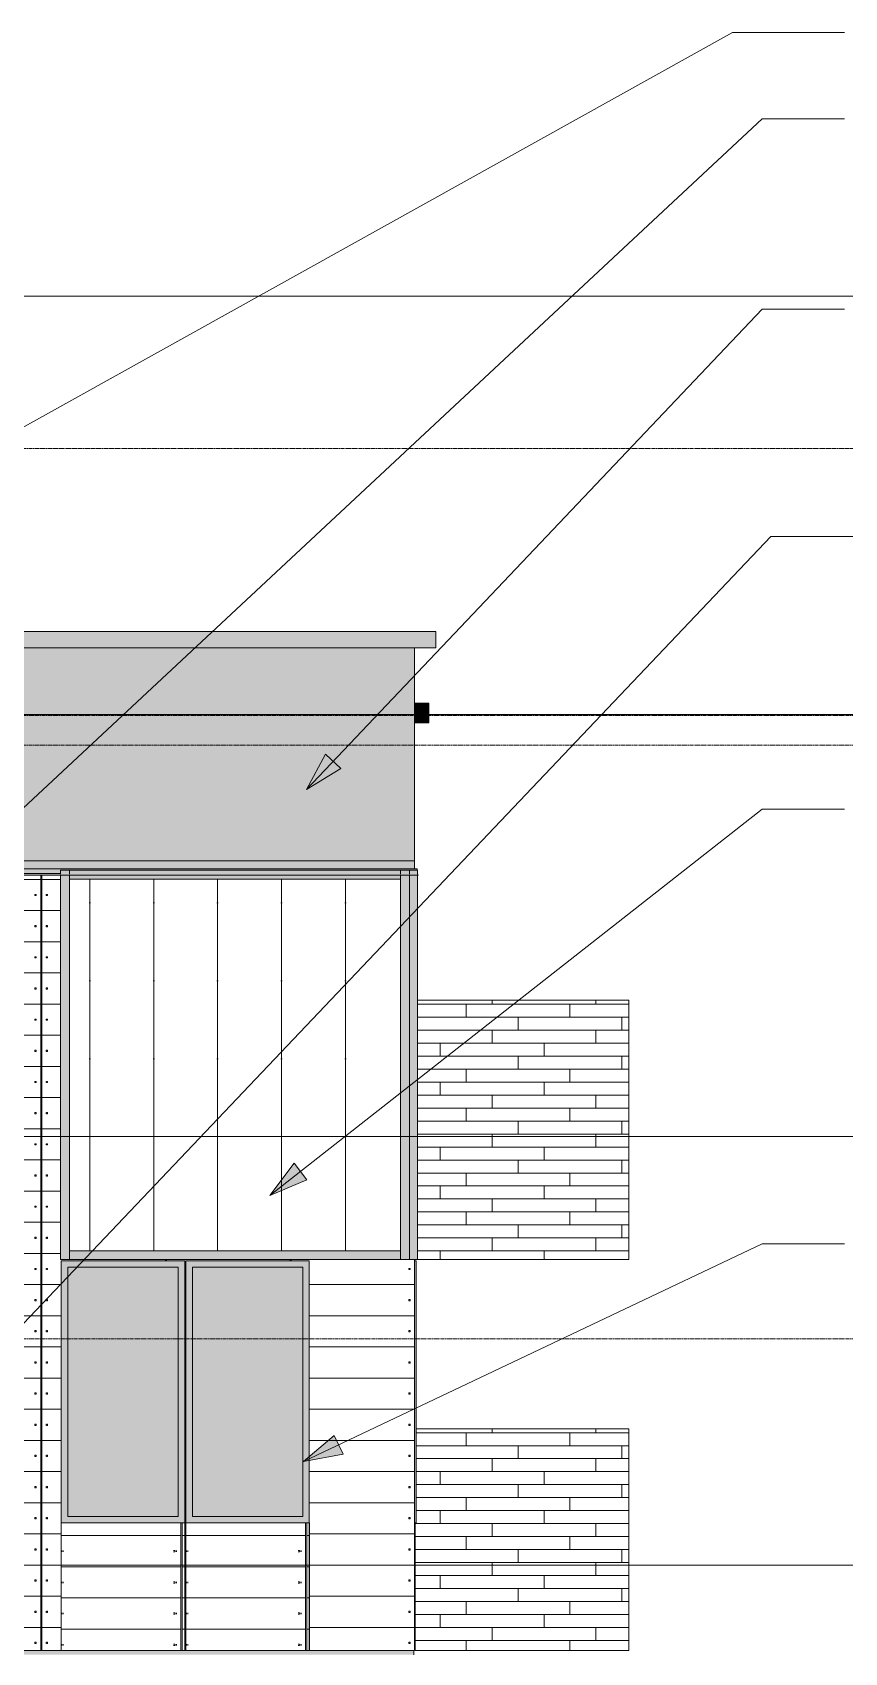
# Model space of a CAD drawing. Header units: inches. Extents: x 1750 to 7619, y -360 to 620.
# Drawn here: x 7106.3 to 7356.5, y 109.1 to 608.2 of the extents above; entities that cross this region are included whole.
import ezdxf

# ---------------------------------------------------------------- set-up
doc = ezdxf.new("R2010")
doc.units = ezdxf.units.IN
doc.header["$MEASUREMENT"] = 0
doc.linetypes.add('Aligning Line 1_8_', pattern=[0.25, 0.125, -0.125])
doc.linetypes.add('Grid Line 1_2_', pattern=[0.875, 0.5, -0.125, 0.125, -0.125])
for name, color, linetype, lineweight in [('0-4', 10, 'Continuous', 5), ('A-CLNG', 13, 'Continuous', 13), ('A-CLNG-1', 13, 'Continuous', 5), ('A-FLOR-LEVL-1', 51, 'Grid Line 1_2_', 9), ('A-GENM', 5, 'Continuous', 9), ('A-GLAZ', 151, 'Continuous', 13), ('A-GLAZ-1', 251, 'Continuous', 9), ('A-GLAZ-CWMG', 51, 'Continuous', 9), ('A-WALL', 113, 'Continuous', 13), ('A-WALL-PATT-1', 251, 'Continuous', 9), ('G-ANNO-SYMB', 111, 'Aligning Line 1_8_', 9), ('G-ANNO-SYMB-1', 191, 'Aligning Line 1_8_', 9), ('G-ANNO-SYMB-2', 147, 'Aligning Line 1_8_', 9), ('G-ANNO-TEXT', 231, 'Continuous', 9)]:
    doc.layers.add(name, color=color, linetype=linetype, lineweight=lineweight)

# ---------------------------------------------------------------- blocks, each defined once
blk = doc.blocks.new('CTR - 2nd Phase_rvt-2-BUILDING ELEVATION - NORTH')
at = {"layer": 'A-FLOR-LEVL-1'}
for p, q in [((-12558.48, 398), (-9609.49, 398)), ((-12558.48, 268), (-9609.49, 268)), ((-12558.48, 136), (-9609.49, 136))]:
    blk.add_line(p, q, dxfattribs=at)
at = {"layer": 'G-ANNO-SYMB-1'}
for p, q in [((-12461.79, 526.95), (-9706.16, 526.95)), ((-12461.79, 388.59), (-9706.16, 388.59))]:
    blk.add_line(p, q, dxfattribs=at)
blk = doc.blocks.new('CTR - 1st Phase - Common Walls_rvt-2-BUILDING ELEVATION - NORTH')
at = {"layer": 'A-FLOR-LEVL-1'}
for p, q in [((-12558.48, 398), (-9609.49, 398)), ((-12558.48, 268), (-9609.49, 268)), ((-12558.48, 136), (-9609.49, 136))]:
    blk.add_line(p, q, dxfattribs=at)
at = {"layer": 'G-ANNO-SYMB-2'}
for p, q in [((-12461.73, 526.95), (-9706.24, 526.95)), ((-12428.12, 526.95), (-9706.24, 526.95)), ((-12363.34, 526.95), (-9706.24, 526.95)), ((-12461.79, 480), (-9706.16, 480))]:
    blk.add_line(p, q, dxfattribs=at)
blk = doc.blocks.new('CTR - 1st Phase -Stairs _ Elevators_rvt-2-BUILDING ELEVATION - NORTH')
at = {"layer": 'A-FLOR-LEVL-1'}
for p, q in [((-12558.48, 398), (-9609.49, 398)), ((-12558.48, 268), (-9609.49, 268)), ((-12558.48, 136), (-9609.49, 136))]:
    blk.add_line(p, q, dxfattribs=at)
at = {"layer": 'G-ANNO-SYMB-2'}
blk.add_line((-12461.73, 526.95), (-9706.24, 526.95), dxfattribs=at)
blk = doc.blocks.new('Basic Wall _ EXT - FIBER CEMENT - LARGE - ___-2162461-BUILDING ELEVATION - NORTH')
at = {"layer": 'A-WALL'}
for points in [[(-9980.19, 350.53), (-9980.16, 350.53), (-9980.19, 353), (-10348, 353), (-10348, 350.53), (-9980.65, 350.53)], [(-10317.41, 350.46), (-9979.41, 350.46), (-9980.65, 350.53), (-10348, 350.5), (-10347.99, 350.46), (-10319.41, 350.46)], [(-10136.73, 349.02), (-10089.2, 349.02), (-10089.2, 350.12), (-9979.41, 350.12), (-9979.41, 350.46), (-10348, 350.46), (-10348, 349.02), (-10158.26, 349.02)], [(-9980.24, 348.68), (-9979.13, 348.68), (-9979.25, 348.83), (-10089.2, 348.83), (-10089.2, 349.02), (-10348, 349.02), (-10348, 348.68), (-9980.65, 348.68)], [(-10317.84, 348.55), (-9979.11, 348.59), (-9979.13, 348.68), (-10348, 348.64), (-10348, 348.55), (-10319.41, 348.55)]]:
    blk.add_hatch(color=256, dxfattribs=at).paths.add_polyline_path(points, flags=0)
for p, q in [((-10348, 353), (-9980.16, 353)), ((-10348, 350.53), (-9980.16, 350.53)), ((-10348, 350.46), (-9979.41, 350.46)), ((-9980.16, 353), (-9980.16, 350.53)), ((-9980.16, 350.53), (-9979.41, 350.46)), ((-9979.41, 350.46), (-9979.41, 350.12)), ((-10348, 349.02), (-10089.2, 349.02)), ((-10348, 348.51), (-9979.22, 348.51)), ((-9979.25, 348.83), (-9979.13, 348.68)), ((-9979.14, 348.55), (-9979.16, 348.53))]:
    blk.add_line(p, q, dxfattribs=at)
at = {"layer": 'A-WALL', "flags": 128}
for points in [[(-9979.16, 348.53), (-9979.18, 348.52), (-9979.21, 348.51), (-9979.23, 348.51)], [(-9979.13, 348.68), (-9979.11, 348.66), (-9979.11, 348.64), (-9979.11, 348.61), (-9979.11, 348.59), (-9979.12, 348.57), (-9979.14, 348.55)]]:
    blk.add_lwpolyline(points, dxfattribs=at)
blk = doc.blocks.new('Basic Wall _ EXT - FIBER CEMENT - SMALL - ___-2145935-BUILDING ELEVATION - NORTH')
at = {"layer": 'A-WALL'}
blk.add_hatch(color=256, dxfattribs=at).paths.add_polyline_path([(-12111.96, 418.54), (-9973.63, 418.54), (-9973.63, 423.66), (-12125.15, 423.66), (-12125.15, 418.54), (-12117.34, 418.54)], flags=0)
for p, q in [((-12125.15, 423.66), (-9973.63, 423.66)), ((-9973.63, 423.66), (-9973.63, 418.54)), ((-12125.15, 418.54), (-9973.63, 418.54))]:
    blk.add_line(p, q, dxfattribs=at)
blk = doc.blocks.new('_THE_ WINDOW _ DOOR - Window - 2nd Floor - small-2154622-BUILDING ELEVATION - NORTH')
at = {"layer": 'A-GLAZ'}
h = blk.add_hatch(color=256, dxfattribs=at)
h.paths.add_polyline_path([(-12074.28, 149), (-12047.98, 149), (-12047.98, 229.75), (-12086, 229.75), (-12086, 149), (-12084, 149)], flags=0)
h.paths.add_polyline_path([(-12074.28, 151), (-12084, 151), (-12084, 227.75), (-12049.98, 227.75), (-12049.98, 151)], flags=0)
blk.add_hatch(color=256, dxfattribs=at).paths.add_polyline_path([(-12074.28, 151), (-12049.98, 151), (-12049.98, 227.75), (-12084, 227.75), (-12084, 151)], flags=0)
at = {"layer": 'A-GLAZ-1'}
h = blk.add_hatch(dxfattribs=at)
h.set_pattern_fill('FP_61', color=256, style=0, pattern_type=2)
h.set_pattern_definition([(0, (-12046.236, 168.854), (-38.4, 76.8), [0.392, -38.007]), (0, (-12046.236, 169.246), (-38.4, 76.8), [0.392, -38.007]), (0, (-12046.236, 178.454), (-38.4, 76.8), [0.392, -38.007]), (0, (-12046.236, 178.846), (-38.4, 76.8), [0.392, -38.007]), (0, (-12046.236, 188.054), (-38.4, 76.8), [0.392, -38.007]), (0, (-12046.236, 188.446), (-38.4, 76.8), [0.392, -38.007]), (0, (-12046.236, 197.654), (-38.4, 76.8), [0.392, -38.007]), (0, (-12046.236, 198.046), (-38.4, 76.8), [0.392, -38.007]), (0, (-12046.236, 207.254), (-38.4, 76.8), [0.392, -38.007]), (0, (-12046.236, 207.646), (-38.4, 76.8), [0.392, -38.007]), (0, (-12046.236, 216.854), (-38.4, 76.8), [0.392, -38.007]), (0, (-12046.236, 217.246), (-38.4, 76.8), [0.392, -38.007]), (0, (-12046.236, 226.454), (-38.4, 76.8), [0.392, -38.007]), (0, (-12046.236, 226.846), (-38.4, 76.8), [0.392, -38.007]), (0, (-12046.236, 236.054), (-38.4, 76.8), [0.392, -38.007]), (0, (-12046.236, 236.446), (-38.4, 76.8), [0.392, -38.007]), (0, (-12011.336, 168.854), (-38.4, 76.8), [0.392, -38.007]), (0, (-12011.336, 169.246), (-38.4, 76.8), [0.392, -38.007]), (0, (-12011.336, 178.454), (-38.4, 76.8), [0.392, -38.007]), (0, (-12011.336, 178.846), (-38.4, 76.8), [0.392, -38.007]), (0, (-12011.336, 188.054), (-38.4, 76.8), [0.392, -38.007]), (0, (-12011.336, 188.446), (-38.4, 76.8), [0.392, -38.007]), (0, (-12011.336, 197.654), (-38.4, 76.8), [0.392, -38.007]), (0, (-12011.336, 198.046), (-38.4, 76.8), [0.392, -38.007]), (0, (-12011.336, 207.254), (-38.4, 76.8), [0.392, -38.007]), (0, (-12011.336, 207.646), (-38.4, 76.8), [0.392, -38.007]), (0, (-12011.336, 216.854), (-38.4, 76.8), [0.392, -38.007]), (0, (-12011.336, 217.246), (-38.4, 76.8), [0.392, -38.007]), (0, (-12011.336, 226.454), (-38.4, 76.8), [0.392, -38.007]), (0, (-12011.336, 226.846), (-38.4, 76.8), [0.392, -38.007]), (0, (-12011.336, 236.054), (-38.4, 76.8), [0.392, -38.007]), (0, (-12011.336, 236.446), (-38.4, 76.8), [0.392, -38.007]), (90, (-12047.977, 164.25), (-38.4, 2e-15), [76.8, 0, 0, 0]), (90, (-12047.602, 164.25), (-38.4, 2e-15), [76.8, 0, 0, 0]), (90, (-12046.236, 168.854), (-38.4, 2e-15), [0.392, -76.407]), (90, (-12046.236, 178.454), (-38.4, 2e-15), [0.392, -76.407]), (90, (-12046.236, 188.054), (-38.4, 2e-15), [0.392, -76.407]), (90, (-12046.236, 197.654), (-38.4, 2e-15), [0.392, -76.407]), (90, (-12046.236, 207.254), (-38.4, 2e-15), [0.392, -76.407]), (90, (-12046.236, 216.854), (-38.4, 2e-15), [0.392, -76.407]), (90, (-12046.236, 226.454), (-38.4, 2e-15), [0.392, -76.407]), (90, (-12046.236, 236.054), (-38.4, 2e-15), [0.392, -76.407]), (90, (-12045.843, 168.854), (-38.4, 2e-15), [0.392, -76.407]), (90, (-12045.843, 178.454), (-38.4, 2e-15), [0.392, -76.407]), (90, (-12045.843, 188.054), (-38.4, 2e-15), [0.392, -76.407]), (90, (-12045.843, 197.654), (-38.4, 2e-15), [0.392, -76.407]), (90, (-12045.843, 207.254), (-38.4, 2e-15), [0.392, -76.407]), (90, (-12045.843, 216.854), (-38.4, 2e-15), [0.392, -76.407]), (90, (-12045.843, 226.454), (-38.4, 2e-15), [0.392, -76.407]), (90, (-12045.843, 236.054), (-38.4, 2e-15), [0.392, -76.407]), (90, (-12011.336, 168.854), (-38.4, 2e-15), [0.392, -76.407]), (90, (-12011.336, 178.454), (-38.4, 2e-15), [0.392, -76.407]), (90, (-12011.336, 188.054), (-38.4, 2e-15), [0.392, -76.407]), (90, (-12011.336, 197.654), (-38.4, 2e-15), [0.392, -76.407]), (90, (-12011.336, 207.254), (-38.4, 2e-15), [0.392, -76.407]), (90, (-12011.336, 216.854), (-38.4, 2e-15), [0.392, -76.407]), (90, (-12011.336, 226.454), (-38.4, 2e-15), [0.392, -76.407]), (90, (-12011.336, 236.054), (-38.4, 2e-15), [0.392, -76.407]), (90, (-12010.943, 168.854), (-38.4, 2e-15), [0.392, -76.407]), (90, (-12010.943, 178.454), (-38.4, 2e-15), [0.392, -76.407]), (90, (-12010.943, 188.054), (-38.4, 2e-15), [0.392, -76.407]), (90, (-12010.943, 197.654), (-38.4, 2e-15), [0.392, -76.407]), (90, (-12010.943, 207.254), (-38.4, 2e-15), [0.392, -76.407]), (90, (-12010.943, 216.854), (-38.4, 2e-15), [0.392, -76.407]), (90, (-12010.943, 226.454), (-38.4, 2e-15), [0.392, -76.407]), (90, (-12010.943, 236.054), (-38.4, 2e-15), [0.392, -76.407]), (180, (-12009.58, 164.25), (-38.4, 76.8), [38.025, -0.375]), (180, (-12009.58, 173.85), (-38.4, 76.8), [38.025, -0.375]), (180, (-12009.58, 183.45), (-38.4, 76.8), [38.025, -0.375]), (180, (-12009.58, 193.05), (-38.4, 76.8), [38.025, -0.375]), (180, (-12009.58, 202.65), (-38.4, 76.8), [38.025, -0.375]), (180, (-12009.58, 212.25), (-38.4, 76.8), [38.025, -0.375]), (180, (-12009.58, 221.85), (-38.4, 76.8), [38.025, -0.375]), (180, (-12009.58, 231.45), (-38.4, 76.8), [38.025, -0.375])])
h.paths.add_polyline_path([(-12083.24, 109.75), (-12047.98, 109.75), (-12047.98, 149), (-12086, 149), (-12086, 109.75)], flags=0)
at = {"layer": 'A-GLAZ'}
for p, q in [((-12047.98, 229.75), (-12086, 229.75)), ((-12086, 149), (-12086, 229.75)), ((-12047.98, 229.75), (-12047.98, 149)), ((-12084, 227.75), (-12084, 151)), ((-12084, 227.75), (-12049.98, 227.75)), ((-12049.98, 151), (-12049.98, 227.75)), ((-12084, 151), (-12049.98, 151)), ((-12047.98, 149), (-12086, 149)), ((-12086, 149), (-12086, 109.75)), ((-12047.98, 109.75), (-12047.98, 149)), ((-12086, 109.75), (-12047.98, 109.75))]:
    blk.add_line(p, q, dxfattribs=at)
blk = doc.blocks.new('Basic Wall _ EXT - FIBER CEMENT - LARGE - ___-2162463-BUILDING ELEVATION - NORTH')
at = {"layer": 'A-WALL'}
for p, q in [((-9980.16, 350.53), (-9980.16, 353)), ((-9979.41, 350.46), (-9980.16, 350.53)), ((-9979.41, 350.12), (-9979.41, 350.46)), ((-9979.13, 348.68), (-9979.25, 348.83)), ((-9979.16, 348.53), (-9979.14, 348.55))]:
    blk.add_line(p, q, dxfattribs=at)
at = {"layer": 'A-WALL', "flags": 128}
for points in [[(-9979.23, 348.51), (-9979.21, 348.51), (-9979.18, 348.52), (-9979.16, 348.53)], [(-9979.14, 348.55), (-9979.12, 348.57), (-9979.11, 348.59), (-9979.11, 348.61), (-9979.11, 348.64), (-9979.11, 348.66), (-9979.13, 348.68)]]:
    blk.add_lwpolyline(points, dxfattribs=at)
blk = doc.blocks.new('_THE_ WINDOW _ DOOR - Window - 2nd Floor - small-2158497-BUILDING ELEVATION - NORTH')
at = {"layer": 'A-GLAZ'}
blk.add_hatch(color=256, dxfattribs=at).paths.add_polyline_path([(-9980, 149), (-9979.69, 149), (-9979.69, 229.75), (-9980.19, 229.75), (-9980.19, 149)], flags=0)
for p, q in [((-9979.69, 229.75), (-9980.19, 229.75)), ((-9979.69, 149), (-9979.69, 229.75)), ((-9980.19, 149), (-9979.69, 149))]:
    blk.add_line(p, q, dxfattribs=at)
blk = doc.blocks.new('Rectangular Mullion - Profile_Polycarbonate_right-V37-BUILDING ELEVATION - NORTH')
at = {"layer": 'A-GLAZ-CWMG'}
h = blk.add_hatch(color=256, dxfattribs=at)
h.paths.add_polyline_path([(-9980.44, 230.12), (-9979.25, 230.12), (-9979.25, 348.51), (-9981.75, 348.51), (-9981.75, 230.12), (-9980.65, 230.12)], flags=0)
h.paths.add_polyline_path([(-9980.19, 348.83), (-9979.25, 348.83), (-9979.25, 350.12), (-9981.75, 350.12), (-9981.75, 348.83), (-9980.21, 348.83)], flags=0)
for p, q in [((-9981.75, 350.12), (-9979.25, 350.12)), ((-9981.75, 348.83), (-9981.75, 350.12)), ((-9979.25, 350.12), (-9979.25, 348.83)), ((-9981.75, 230.12), (-9981.75, 348.52)), ((-9979.25, 348.52), (-9979.25, 230.12)), ((-9979.25, 230.12), (-9981.75, 230.12))]:
    blk.add_line(p, q, dxfattribs=at)
blk = doc.blocks.new('Rectangular Mullion - Profile_Polycarbonate_Upper and left-1991536-BUILDING ELEVATION - NORTH')
at = {"layer": 'A-GLAZ-CWMG'}
h = blk.add_hatch(color=256, dxfattribs=at)
h.paths.add_polyline_path([(-9984.5, 347.37), (-9984.5, 348.51), (-10086.45, 348.51), (-10086.45, 347.37), (-9986.03, 347.37)], flags=0)
h.paths.add_polyline_path([(-9984.5, 348.83), (-9984.5, 350.12), (-10086.45, 350.12), (-10086.45, 348.83), (-9986.03, 348.83)], flags=0)
for p, q in [((-10086.45, 348.83), (-10086.45, 350.12)), ((-10086.45, 350.12), (-9984.5, 350.12)), ((-9984.5, 350.12), (-9984.5, 348.83)), ((-10086.45, 347.37), (-10086.45, 348.52)), ((-9984.5, 347.37), (-10086.45, 347.37)), ((-9984.5, 348.52), (-9984.5, 347.37))]:
    blk.add_line(p, q, dxfattribs=at)
blk = doc.blocks.new('Rectangular Mullion - Profile_Polycarbonate_Lower-1991537-BUILDING ELEVATION - NORTH')
at = {"layer": 'A-GLAZ-CWMG'}
blk.add_hatch(color=256, dxfattribs=at).paths.add_polyline_path([(-9996.79, 230.12), (-9984.5, 230.12), (-9984.5, 232.87), (-10086.45, 232.87), (-10086.45, 230.12), (-10007.56, 230.12)], flags=0)
for p, q in [((-10086.45, 230.12), (-10086.45, 232.87)), ((-10086.45, 232.87), (-9984.5, 232.87)), ((-9984.5, 230.12), (-10086.45, 230.12)), ((-9984.5, 232.87), (-9984.5, 230.12))]:
    blk.add_line(p, q, dxfattribs=at)
blk = doc.blocks.new('Rectangular Mullion - Profile_Polycarbonate_Upper and left-1741240-BUILDING ELEVATION - NORTH')
at = {"layer": 'A-GLAZ-CWMG'}
h = blk.add_hatch(color=256, dxfattribs=at)
h.paths.add_polyline_path([(-10089.2, 230.12), (-10086.45, 230.12), (-10086.45, 348.51), (-10089.2, 348.51), (-10089.2, 251.94)], flags=0)
h.paths.add_polyline_path([(-10086.45, 348.83), (-10086.45, 350.12), (-10089.2, 350.12), (-10089.2, 348.83), (-10089.14, 348.83)], flags=0)
for p, q in [((-10089.2, 350.12), (-10086.45, 350.12)), ((-10089.2, 348.83), (-10089.2, 350.12)), ((-10086.45, 350.12), (-10086.45, 348.83)), ((-10089.2, 230.12), (-10089.2, 348.52)), ((-10086.45, 348.52), (-10086.45, 230.12)), ((-10086.45, 230.12), (-10089.2, 230.12))]:
    blk.add_line(p, q, dxfattribs=at)
blk = doc.blocks.new('Rectangular Mullion - Profile_Polycarbonate_right-V45-BUILDING ELEVATION - NORTH')
at = {"layer": 'A-GLAZ-CWMG'}
h = blk.add_hatch(color=256, dxfattribs=at)
h.paths.add_polyline_path([(-9981.94, 230.12), (-9981.75, 230.12), (-9981.75, 348.51), (-9984.5, 348.51), (-9984.5, 230.12)], flags=0)
h.paths.add_polyline_path([(-9981.81, 348.83), (-9981.75, 348.83), (-9981.75, 350.12), (-9984.5, 350.12), (-9984.5, 348.83)], flags=0)
for p, q in [((-9984.5, 350.12), (-9981.75, 350.12)), ((-9984.5, 348.83), (-9984.5, 350.12)), ((-9981.75, 350.12), (-9981.75, 348.83)), ((-9984.5, 230.12), (-9984.5, 348.52)), ((-9981.75, 348.52), (-9981.75, 230.12)), ((-9981.75, 230.12), (-9984.5, 230.12))]:
    blk.add_line(p, q, dxfattribs=at)
blk = doc.blocks.new('Family1 - SCUPPER-2162046-BUILDING ELEVATION - NORTH')
at = {"layer": 'A-GENM'}
blk.add_hatch(color=256, dxfattribs=at).paths.add_polyline_path([(-9975.81, 395.5), (-9975.81, 401.5), (-9980.19, 401.5), (-9980.19, 395.5)], flags=0)
for p, q in [((-9975.81, 401.5), (-9980.19, 401.5)), ((-9975.81, 401.5), (-9975.81, 395.5)), ((-9975.81, 395.5), (-9980.19, 395.5))]:
    blk.add_line(p, q, dxfattribs=at)

msp = doc.modelspace()

# ---------------------------------------------------------------- hatches: boundary and pattern name
at = {"layer": 'A-CLNG-1'}
msp.add_hatch(color=256, dxfattribs=at).paths.add_polyline_path([(6577.4338, 108.375), (7223.7963, 108.375), (7223.7963, 109.75), (6856.1088, 109.75), (6856.1088, 109.875), (6846.3588, 109.8738), (6846.3588, 109.75), (6423.3338, 109.7917), (6423.3338, 109.875), (6413.5838, 109.8519), (6413.5838, 109.75), (6116.1338, 109.75), (6116.1338, 109.875), (6106.3838, 109.832), (6106.3838, 109.75), (5771.5963, 109.75), (5771.5963, 108.375), (6577.0588, 108.375)], flags=0)
at = {"layer": 'A-WALL-PATT-1'}
h = msp.add_hatch(dxfattribs=at)
h.set_pattern_fill('FP_44', color=256, style=0, pattern_type=2)
h.set_pattern_definition([(0, (7231.625, -119.146), (-38.4, 76.8), [0.392, -38.007]), (0, (7231.625, -118.754), (-38.4, 76.8), [0.392, -38.007]), (0, (7231.625, -109.546), (-38.4, 76.8), [0.392, -38.007]), (0, (7231.625, -109.154), (-38.4, 76.8), [0.392, -38.007]), (0, (7231.625, -99.946), (-38.4, 76.8), [0.392, -38.007]), (0, (7231.625, -99.554), (-38.4, 76.8), [0.392, -38.007]), (0, (7231.625, -90.346), (-38.4, 76.8), [0.392, -38.007]), (0, (7231.625, -89.954), (-38.4, 76.8), [0.392, -38.007]), (0, (7231.625, -80.746), (-38.4, 76.8), [0.392, -38.007]), (0, (7231.625, -80.354), (-38.4, 76.8), [0.392, -38.007]), (0, (7231.625, -71.146), (-38.4, 76.8), [0.392, -38.007]), (0, (7231.625, -70.754), (-38.4, 76.8), [0.392, -38.007]), (0, (7231.625, -61.546), (-38.4, 76.8), [0.392, -38.007]), (0, (7231.625, -61.154), (-38.4, 76.8), [0.392, -38.007]), (0, (7231.625, -51.946), (-38.4, 76.8), [0.392, -38.007]), (0, (7231.625, -51.554), (-38.4, 76.8), [0.392, -38.007]), (0, (7266.525, -119.146), (-38.4, 76.8), [0.392, -38.007]), (0, (7266.525, -118.754), (-38.4, 76.8), [0.392, -38.007]), (0, (7266.525, -109.546), (-38.4, 76.8), [0.392, -38.007]), (0, (7266.525, -109.154), (-38.4, 76.8), [0.392, -38.007]), (0, (7266.525, -99.946), (-38.4, 76.8), [0.392, -38.007]), (0, (7266.525, -99.554), (-38.4, 76.8), [0.392, -38.007]), (0, (7266.525, -90.346), (-38.4, 76.8), [0.392, -38.007]), (0, (7266.525, -89.954), (-38.4, 76.8), [0.392, -38.007]), (0, (7266.525, -80.746), (-38.4, 76.8), [0.392, -38.007]), (0, (7266.525, -80.354), (-38.4, 76.8), [0.392, -38.007]), (0, (7266.525, -71.146), (-38.4, 76.8), [0.392, -38.007]), (0, (7266.525, -70.754), (-38.4, 76.8), [0.392, -38.007]), (0, (7266.525, -61.546), (-38.4, 76.8), [0.392, -38.007]), (0, (7266.525, -61.154), (-38.4, 76.8), [0.392, -38.007]), (0, (7266.525, -51.946), (-38.4, 76.8), [0.392, -38.007]), (0, (7266.525, -51.554), (-38.4, 76.8), [0.392, -38.007]), (90, (7229.884, -123.75), (-38.4, 2e-15), [76.8, 0, 0, 0]), (90, (7230.26, -123.75), (-38.4, 2e-15), [76.8, 0, 0, 0]), (90, (7231.625, -119.146), (-38.4, 2e-15), [0.392, -76.407]), (90, (7231.625, -109.546), (-38.4, 2e-15), [0.392, -76.407]), (90, (7231.625, -99.946), (-38.4, 2e-15), [0.392, -76.407]), (90, (7231.625, -90.346), (-38.4, 2e-15), [0.392, -76.407]), (90, (7231.625, -80.746), (-38.4, 2e-15), [0.392, -76.407]), (90, (7231.625, -71.146), (-38.4, 2e-15), [0.392, -76.407]), (90, (7231.625, -61.546), (-38.4, 2e-15), [0.392, -76.407]), (90, (7231.625, -51.946), (-38.4, 2e-15), [0.392, -76.407]), (90, (7232.018, -119.146), (-38.4, 2e-15), [0.392, -76.407]), (90, (7232.018, -109.546), (-38.4, 2e-15), [0.392, -76.407]), (90, (7232.018, -99.946), (-38.4, 2e-15), [0.392, -76.407]), (90, (7232.018, -90.346), (-38.4, 2e-15), [0.392, -76.407]), (90, (7232.018, -80.746), (-38.4, 2e-15), [0.392, -76.407]), (90, (7232.018, -71.146), (-38.4, 2e-15), [0.392, -76.407]), (90, (7232.018, -61.546), (-38.4, 2e-15), [0.392, -76.407]), (90, (7232.018, -51.946), (-38.4, 2e-15), [0.392, -76.407]), (90, (7266.525, -119.146), (-38.4, 2e-15), [0.392, -76.407]), (90, (7266.525, -109.546), (-38.4, 2e-15), [0.392, -76.407]), (90, (7266.525, -99.946), (-38.4, 2e-15), [0.392, -76.407]), (90, (7266.525, -90.346), (-38.4, 2e-15), [0.392, -76.407]), (90, (7266.525, -80.746), (-38.4, 2e-15), [0.392, -76.407]), (90, (7266.525, -71.146), (-38.4, 2e-15), [0.392, -76.407]), (90, (7266.525, -61.546), (-38.4, 2e-15), [0.392, -76.407]), (90, (7266.525, -51.946), (-38.4, 2e-15), [0.392, -76.407]), (90, (7266.918, -119.146), (-38.4, 2e-15), [0.392, -76.407]), (90, (7266.918, -109.546), (-38.4, 2e-15), [0.392, -76.407]), (90, (7266.918, -99.946), (-38.4, 2e-15), [0.392, -76.407]), (90, (7266.918, -90.346), (-38.4, 2e-15), [0.392, -76.407]), (90, (7266.918, -80.746), (-38.4, 2e-15), [0.392, -76.407]), (90, (7266.918, -71.146), (-38.4, 2e-15), [0.392, -76.407]), (90, (7266.918, -61.546), (-38.4, 2e-15), [0.392, -76.407]), (90, (7266.918, -51.946), (-38.4, 2e-15), [0.392, -76.407]), (180, (7268.28, -123.75), (-38.4, 76.8), [38.025, -0.375]), (180, (7268.28, -114.15), (-38.4, 76.8), [38.025, -0.375]), (180, (7268.28, -104.55), (-38.4, 76.8), [38.025, -0.375]), (180, (7268.28, -94.95), (-38.4, 76.8), [38.025, -0.375]), (180, (7268.28, -85.35), (-38.4, 76.8), [38.025, -0.375]), (180, (7268.28, -75.75), (-38.4, 76.8), [38.025, -0.375]), (180, (7268.28, -66.15), (-38.4, 76.8), [38.025, -0.375]), (180, (7268.28, -56.55), (-38.4, 76.8), [38.025, -0.375])])
h.paths.add_polyline_path([(5094.5213, 353), (5530.2588, 353), (5530.2588, 418.5388), (5094.5213, 418.5388), (5094.5213, 355.098)], flags=0)
h.paths.add_polyline_path([(5861.9185, 353), (6106.2588, 353), (6106.2588, 418.5388), (5857.8338, 418.5388), (5857.8338, 353)], flags=0)
h.paths.add_polyline_path([(6116.2588, 353), (6413.4588, 353), (6413.4588, 418.5388), (6116.2588, 418.5388), (6116.2588, 355.098)], flags=0)
h.paths.add_polyline_path([(7223.5882, 353), (7224.0463, 353), (7224.0463, 418.5388), (6856.2338, 418.5388), (6856.2338, 353), (7218.2062, 353)], flags=0)
h.paths.add_polyline_path([(5840.3902, 353), (5847.8338, 353), (5847.8338, 418.5388), (5540.2588, 418.5388), (5540.2588, 353), (5836.5324, 353)], flags=0)
h.paths.add_polyline_path([(6423.4588, 353), (6846.2338, 353), (6846.2338, 418.5388), (6423.4588, 418.5388), (6423.4588, 355.098)], flags=0)
h = msp.add_hatch(dxfattribs=at)
h.set_pattern_fill('FP_47', color=256, style=0, pattern_type=2)
h.set_pattern_definition([(0, (7225.79, 140.604), (-38.4, 76.8), [0.392, -38.007]), (0, (7225.79, 140.996), (-38.4, 76.8), [0.392, -38.007]), (0, (7225.79, 150.204), (-38.4, 76.8), [0.392, -38.007]), (0, (7225.79, 150.596), (-38.4, 76.8), [0.392, -38.007]), (0, (7225.79, 159.804), (-38.4, 76.8), [0.392, -38.007]), (0, (7225.79, 160.196), (-38.4, 76.8), [0.392, -38.007]), (0, (7225.79, 169.404), (-38.4, 76.8), [0.392, -38.007]), (0, (7225.79, 169.796), (-38.4, 76.8), [0.392, -38.007]), (0, (7225.79, 179.004), (-38.4, 76.8), [0.392, -38.007]), (0, (7225.79, 179.396), (-38.4, 76.8), [0.392, -38.007]), (0, (7225.79, 188.604), (-38.4, 76.8), [0.392, -38.007]), (0, (7225.79, 188.996), (-38.4, 76.8), [0.392, -38.007]), (0, (7225.79, 198.204), (-38.4, 76.8), [0.392, -38.007]), (0, (7225.79, 198.596), (-38.4, 76.8), [0.392, -38.007]), (0, (7225.79, 207.804), (-38.4, 76.8), [0.392, -38.007]), (0, (7225.79, 208.196), (-38.4, 76.8), [0.392, -38.007]), (0, (7260.69, 140.604), (-38.4, 76.8), [0.392, -38.007]), (0, (7260.69, 140.996), (-38.4, 76.8), [0.392, -38.007]), (0, (7260.69, 150.204), (-38.4, 76.8), [0.392, -38.007]), (0, (7260.69, 150.596), (-38.4, 76.8), [0.392, -38.007]), (0, (7260.69, 159.804), (-38.4, 76.8), [0.392, -38.007]), (0, (7260.69, 160.196), (-38.4, 76.8), [0.392, -38.007]), (0, (7260.69, 169.404), (-38.4, 76.8), [0.392, -38.007]), (0, (7260.69, 169.796), (-38.4, 76.8), [0.392, -38.007]), (0, (7260.69, 179.004), (-38.4, 76.8), [0.392, -38.007]), (0, (7260.69, 179.396), (-38.4, 76.8), [0.392, -38.007]), (0, (7260.69, 188.604), (-38.4, 76.8), [0.392, -38.007]), (0, (7260.69, 188.996), (-38.4, 76.8), [0.392, -38.007]), (0, (7260.69, 198.204), (-38.4, 76.8), [0.392, -38.007]), (0, (7260.69, 198.596), (-38.4, 76.8), [0.392, -38.007]), (0, (7260.69, 207.804), (-38.4, 76.8), [0.392, -38.007]), (0, (7260.69, 208.196), (-38.4, 76.8), [0.392, -38.007]), (90, (7224.047, 136), (-38.4, 2e-15), [76.8, 0, 0, 0]), (90, (7224.42, 136), (-38.4, 2e-15), [76.8, 0, 0, 0]), (90, (7225.788, 140.604), (-38.4, 2e-15), [0.392, -76.407]), (90, (7225.788, 150.204), (-38.4, 2e-15), [0.392, -76.407]), (90, (7225.788, 159.804), (-38.4, 2e-15), [0.392, -76.407]), (90, (7225.788, 169.404), (-38.4, 2e-15), [0.392, -76.407]), (90, (7225.788, 179.004), (-38.4, 2e-15), [0.392, -76.407]), (90, (7225.788, 188.604), (-38.4, 2e-15), [0.392, -76.407]), (90, (7225.788, 198.204), (-38.4, 2e-15), [0.392, -76.407]), (90, (7225.788, 207.804), (-38.4, 2e-15), [0.392, -76.407]), (90, (7226.18, 140.604), (-38.4, 2e-15), [0.392, -76.407]), (90, (7226.18, 150.204), (-38.4, 2e-15), [0.392, -76.407]), (90, (7226.18, 159.804), (-38.4, 2e-15), [0.392, -76.407]), (90, (7226.18, 169.404), (-38.4, 2e-15), [0.392, -76.407]), (90, (7226.18, 179.004), (-38.4, 2e-15), [0.392, -76.407]), (90, (7226.18, 188.604), (-38.4, 2e-15), [0.392, -76.407]), (90, (7226.18, 198.204), (-38.4, 2e-15), [0.392, -76.407]), (90, (7226.18, 207.804), (-38.4, 2e-15), [0.392, -76.407]), (90, (7260.688, 140.604), (-38.4, 2e-15), [0.392, -76.407]), (90, (7260.688, 150.204), (-38.4, 2e-15), [0.392, -76.407]), (90, (7260.688, 159.804), (-38.4, 2e-15), [0.392, -76.407]), (90, (7260.688, 169.404), (-38.4, 2e-15), [0.392, -76.407]), (90, (7260.688, 179.004), (-38.4, 2e-15), [0.392, -76.407]), (90, (7260.688, 188.604), (-38.4, 2e-15), [0.392, -76.407]), (90, (7260.688, 198.204), (-38.4, 2e-15), [0.392, -76.407]), (90, (7260.688, 207.804), (-38.4, 2e-15), [0.392, -76.407]), (90, (7261.08, 140.604), (-38.4, 2e-15), [0.392, -76.407]), (90, (7261.08, 150.204), (-38.4, 2e-15), [0.392, -76.407]), (90, (7261.08, 159.804), (-38.4, 2e-15), [0.392, -76.407]), (90, (7261.08, 169.404), (-38.4, 2e-15), [0.392, -76.407]), (90, (7261.08, 179.004), (-38.4, 2e-15), [0.392, -76.407]), (90, (7261.08, 188.604), (-38.4, 2e-15), [0.392, -76.407]), (90, (7261.08, 198.204), (-38.4, 2e-15), [0.392, -76.407]), (90, (7261.08, 207.804), (-38.4, 2e-15), [0.392, -76.407]), (180, (7262.45, 136), (-38.4, 76.8), [38.025, -0.375]), (180, (7262.45, 145.6), (-38.4, 76.8), [38.025, -0.375]), (180, (7262.45, 155.2), (-38.4, 76.8), [38.025, -0.375]), (180, (7262.45, 164.8), (-38.4, 76.8), [38.025, -0.375]), (180, (7262.45, 174.4), (-38.4, 76.8), [38.025, -0.375]), (180, (7262.45, 184), (-38.4, 76.8), [38.025, -0.375]), (180, (7262.45, 193.6), (-38.4, 76.8), [38.025, -0.375]), (180, (7262.45, 203.2), (-38.4, 76.8), [38.025, -0.375])])
h.paths.add_polyline_path([(7191.6463, 109.75), (7224.0463, 109.75), (7224.0463, 230.125), (7115.0338, 230.125), (7115.0338, 348.5081), (7076.2588, 348.5081), (7076.2588, 310), (7076.4463, 310), (7076.4463, 230.125), (6961.6213, 230.125), (6961.6213, 310), (6999.8338, 310), (6999.8338, 348.5081), (6961.4338, 348.5081), (6961.4338, 109.75), (6961.6213, 109.75), (6961.6213, 178), (7000.0213, 178), (7000.0213, 229.75), (7038.0463, 229.75), (7038.0463, 178), (7038.4213, 178), (7038.4213, 229.75), (7076.4463, 229.75), (7076.4463, 109.75), (7115.2213, 109.75), (7115.2213, 229.75), (7153.2463, 229.75), (7153.2463, 109.75), (7153.6213, 109.75), (7153.6213, 229.75), (7191.6463, 229.75), (7191.6463, 109.875)], flags=0)
h.paths.add_polyline_path([(7037.8588, 310), (7038.2338, 310), (7038.2338, 348.5081), (7037.8588, 348.4695), (7037.8588, 343.125)], flags=0)
h = msp.add_hatch(dxfattribs=at)
h.set_pattern_fill('FP_85', color=256, style=0, pattern_type=2)
h.set_pattern_definition([(90, (7242.107, 268), (-19.685, 1e-15), [24, 0, 0, 0])])
h.paths.add_polyline_path([(7117.7838, 232.875), (7219.7338, 232.875), (7219.7338, 347.375), (7117.7838, 347.375), (7117.7838, 251.94)], flags=0)
h = msp.add_hatch(dxfattribs=at)
h.set_pattern_fill('FP_82', color=256, style=0, pattern_type=2)
h.set_pattern_definition([(0, (7287.9217, 268.8), (0, 4), []), (90, (7287.922, 268.8), (-8, 8), [4, -28]), (90, (7303.922, 272.8), (-8, 8), [4, -28])])
h.paths.add_polyline_path([(7224.9838, 230.125), (7290.0463, 230.125), (7290.0463, 310), (7224.9838, 310), (7224.9838, 234.747)], flags=0)
h = msp.add_hatch(dxfattribs=at)
h.set_pattern_fill('FP_81', color=256, style=0, pattern_type=2)
h.set_pattern_definition([(0, (7287.9217, 136.8), (0, 4), []), (90, (7287.922, 136.8), (-8, 8), [4, -28]), (90, (7303.922, 140.8), (-8, 8), [4, -28])])
h.paths.add_polyline_path([(7224.2338, 109.75), (7290.0463, 109.75), (7290.0463, 178), (7224.5463, 178), (7224.5463, 149), (7224.2338, 149), (7224.2338, 114.396)], flags=0)
at = {"layer": 'G-ANNO-TEXT'}
for points in [[(7190.7343, 374.9076), (7201.325, 381.4019), (7196.659, 385.8272)], [(7179.4836, 249.8513), (7190.9068, 254.7349), (7186.9346, 259.7922)], [(7189.847, 167.9299), (7202.0661, 170.1732), (7199.3074, 175.9822)]]:
    msp.add_hatch(color=256, dxfattribs=at).paths.add_polyline_path(points, flags=0)

# ---------------------------------------------------------------- linework, layer by layer
at = {"layer": 'A-CLNG'}
msp.add_line((7223.7963, 108.375), (7223.7963, 109.75), dxfattribs=at)
at = {"layer": 'A-FLOR-LEVL-1'}
for p, q in [((4646.5044, 398), (7593.9954, 398)), ((4646.5044, 268), (7593.9954, 268)), ((4646.5044, 136), (7593.9954, 136))]:
    msp.add_line(p, q, dxfattribs=at)
at = {"layer": 'A-WALL'}
for p, q in [((7224.0463, 353), (7224.0463, 418.5388)), ((7290.0463, 310), (7224.9838, 310)), ((7290.0463, 230.125), (7290.0463, 310)), ((7224.0463, 109.75), (7224.0463, 230.125)), ((7224.9838, 230.125), (7290.0463, 230.125)), ((7290.0463, 178), (7224.5463, 178)), ((7290.0463, 109.75), (7290.0463, 178)), ((7115.2213, 109.75), (7115.2213, 149)), ((7153.2463, 149), (7153.2463, 109.75)), ((7153.6213, 109.75), (7153.6213, 149)), ((7191.6463, 149), (7191.6463, 109.75)), ((7224.2338, 149), (7224.2338, 109.75)), ((6961.2463, 109.75), (7115.2213, 109.75)), ((7153.2463, 109.75), (7153.6213, 109.75)), ((7191.6463, 109.75), (7224.0463, 109.75)), ((7224.2338, 109.75), (7290.0463, 109.75))]:
    msp.add_line(p, q, dxfattribs=at)
at = {"layer": 'G-ANNO-SYMB'}
for p, q in [((4742.443, 526.9531), (7497.9954, 526.9531)), ((4742.443, 480), (7498.075, 480)), ((7498.075, 397.7608), (4742.443, 397.7608)), ((7498.075, 205.7608), (4742.443, 205.7608))]:
    msp.add_line(p, q, dxfattribs=at)
at = {"layer": 'G-ANNO-TEXT'}
for p, q in [((6818.6256, 328.0347), (7322.0181, 608.1768)), ((7322.0181, 608.1768), (7356.4484, 608.1768)), ((7052.717, 321.8114), (7331.0933, 581.5555)), ((7331.0933, 581.5555), (7356.4484, 581.5555)), ((7190.7343, 374.9076), (7331.0933, 522.9027)), ((7331.0933, 522.9027), (7356.4484, 522.9027)), ((7046.5014, 150.3633), (7333.7785, 452.8396)), ((7333.7785, 452.8396), (7359.1337, 452.8396)), ((7196.659, 385.8272), (7190.7343, 374.9076)), ((7201.325, 381.4019), (7196.659, 385.8272)), ((7190.7343, 374.9076), (7201.325, 381.4019)), ((7179.4836, 249.8513), (7331.0933, 368.9307)), ((7331.0933, 368.9307), (7356.4484, 368.9307)), ((7186.9346, 259.7922), (7179.4836, 249.8513)), ((7190.9068, 254.7349), (7186.9346, 259.7922)), ((7179.4836, 249.8513), (7190.9068, 254.7349)), ((7189.847, 167.9299), (7331.0933, 235.0081)), ((7331.0933, 235.0081), (7356.4484, 235.0081)), ((7199.3074, 175.9822), (7189.847, 167.9299)), ((7202.0661, 170.1732), (7199.3074, 175.9822)), ((7189.847, 167.9299), (7202.0661, 170.1732))]:
    msp.add_line(p, q, dxfattribs=at)

# ---------------------------------------------------------------- block references
at = {"layer": '0-4'}
for name in ['CTR - 2nd Phase_rvt-2-BUILDING ELEVATION - NORTH', 'CTR - 1st Phase - Common Walls_rvt-2-BUILDING ELEVATION - NORTH', 'CTR - 1st Phase -Stairs _ Elevators_rvt-2-BUILDING ELEVATION - NORTH']:
    msp.add_blockref(name, (17204.2357, 0), dxfattribs=at)
at = {"layer": 'A-GENM'}
msp.add_blockref('Family1 - SCUPPER-2162046-BUILDING ELEVATION - NORTH', (17204.2357, 0), dxfattribs=at)
at = {"layer": 'A-GLAZ'}
for name, p in [('_THE_ WINDOW _ DOOR - Window - 2nd Floor - small-2154622-BUILDING ELEVATION - NORTH', (19201.2232, 0)), ('_THE_ WINDOW _ DOOR - Window - 2nd Floor - small-2154622-BUILDING ELEVATION - NORTH', (19239.6232, 0)), ('_THE_ WINDOW _ DOOR - Window - 2nd Floor - small-2158497-BUILDING ELEVATION - NORTH', (17204.2357, 0))]:
    msp.add_blockref(name, p, dxfattribs=at)
at = {"layer": 'A-GLAZ-CWMG'}
for name in ['Rectangular Mullion - Profile_Polycarbonate_Upper and left-1741240-BUILDING ELEVATION - NORTH', 'Rectangular Mullion - Profile_Polycarbonate_Upper and left-1991536-BUILDING ELEVATION - NORTH', 'Rectangular Mullion - Profile_Polycarbonate_right-V45-BUILDING ELEVATION - NORTH', 'Rectangular Mullion - Profile_Polycarbonate_right-V37-BUILDING ELEVATION - NORTH', 'Rectangular Mullion - Profile_Polycarbonate_Lower-1991537-BUILDING ELEVATION - NORTH']:
    msp.add_blockref(name, (17204.2357, 0), dxfattribs=at)
at = {"layer": 'A-WALL'}
for name in ['Basic Wall _ EXT - FIBER CEMENT - SMALL - ___-2145935-BUILDING ELEVATION - NORTH', 'Basic Wall _ EXT - FIBER CEMENT - LARGE - ___-2162461-BUILDING ELEVATION - NORTH', 'Basic Wall _ EXT - FIBER CEMENT - LARGE - ___-2162463-BUILDING ELEVATION - NORTH']:
    msp.add_blockref(name, (17204.2357, 0), dxfattribs=at)

doc.saveas('drawing.dxf')
